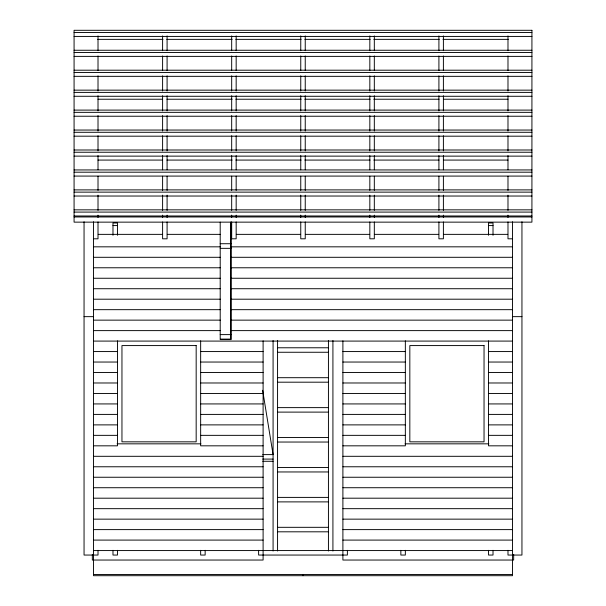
<?xml version="1.0" encoding="UTF-8"?>
<svg xmlns="http://www.w3.org/2000/svg" width="606" height="606" viewBox="0 0 606 606"><rect width="100%" height="100%" fill="white"/><g stroke="black" fill="none" stroke-linecap="round" stroke-linejoin="round"><path stroke-width="0.91" d="M74.076 32.542L531.924 32.542M74.076 36.428L531.924 36.428M97.725 39.367L162.999 39.367M166.779 39.367L232.143 39.352M235.84 39.367L301.114 39.352M304.886 39.352L370.16 39.367M373.857 39.352L439.221 39.367M443.001 39.367L508.275 39.367M74.076 50.253L531.924 50.253M74.076 52.495L531.924 52.495M74.076 56.381L531.924 56.381M74.076 70.198L531.924 70.198M74.076 72.447L531.924 72.447M74.076 76.333L531.924 76.333M74.076 90.15L531.924 90.15M74.076 92.392L531.924 92.392M74.076 96.278L531.924 96.278M97.998 99.232L162.241 99.232M166.961 99.232L232.143 99.232M235.923 99.232L301.114 99.232M304.886 99.232L370.077 99.232M373.857 99.232L439.039 99.232M443.759 99.232L508.002 99.232M74.076 110.103L531.924 110.103M74.076 112.345L531.924 112.345M74.076 116.231L531.924 116.231M74.076 130.048L531.924 130.048M74.076 132.29L531.924 132.29M74.076 136.183L531.924 136.183M74.076 150L531.924 150M74.076 152.242L531.924 152.242M74.076 156.128L531.924 156.128M97.998 160.075L162.241 160.075M166.961 160.075L232.143 160.075M235.923 160.075L301.114 160.075M304.886 160.075L370.077 160.075M373.857 160.075L439.039 160.075M443.759 160.075L508.002 160.075M74.076 169.945L531.924 169.945M74.076 172.195L531.924 172.195M74.076 176.081L531.924 176.081M74.076 189.898L531.924 189.898M74.076 192.14L531.924 192.14M74.076 196.033L531.924 196.033M74.076 209.85L531.924 209.85M74.076 212.092L531.924 212.092M74.076 215.978L531.924 215.978M74.076 216.971L531.924 216.971M112.981 225.576L117.466 225.576M488.534 225.576L493.019 225.576M98.255 234.363L162.567 234.363M167.294 234.363L220.251 234.363M236.325 234.363L300.637 234.363M305.363 234.363L369.675 234.363M374.402 234.363L438.706 234.363M443.433 234.363L507.745 234.363M93.529 238.809L98.013 238.809L98.013 221.963M512.471 238.809L507.987 238.809L507.987 221.963M220.205 243.726L231.181 243.726M93.529 246.831L220.251 246.831M230.651 246.831L512.471 246.831M220.205 248.346L231.181 248.346M93.529 257.3L220.251 257.3M230.651 257.3L512.471 257.3M93.529 267.776L220.251 267.776M230.651 267.776L512.471 267.776M93.529 278.252L220.251 278.252M230.651 278.252L512.471 278.252M93.529 288.721L220.251 288.721M230.651 288.721L512.471 288.721M93.529 299.197L220.251 299.197M230.651 299.197L512.471 299.197M93.529 309.674L220.251 309.674M230.651 309.674L512.471 309.674M84.052 316.65L93.529 316.65M512.471 316.65L521.948 316.65M93.529 320.142L220.251 320.142M230.651 320.142L512.471 320.142M93.529 330.618L220.251 330.618M230.651 330.618L512.471 330.618M220.205 334.61L231.181 334.61M220.705 339.095L230.681 339.095L230.681 222.144M93.529 341.087L512.471 341.087M277.563 347.776L328.437 347.776M93.529 351.563L117.466 351.563M200.654 351.563L263.102 351.563M342.898 351.563L405.346 351.563M488.534 351.563L512.471 351.563M277.563 352.26L328.437 352.26M93.529 362.04L117.466 362.04M200.654 362.04L263.102 362.04M342.898 362.04L405.346 362.04M488.534 362.04L512.471 362.04M93.529 372.508L117.466 372.508M200.654 372.508L263.102 372.508M342.898 372.508L405.346 372.508M488.534 372.508L512.471 372.508M277.563 377.697L328.437 377.697M277.563 382.189L328.437 382.189M93.529 382.984L117.466 382.984M200.654 382.984L263.102 382.984M342.898 382.984L405.346 382.984M488.534 382.984L512.471 382.984M93.529 393.461L117.466 393.461M200.654 393.461L263.102 393.461M342.898 393.461L405.346 393.461M488.534 393.461L512.471 393.461M93.529 403.929L117.466 403.929M200.654 403.929L263.102 403.929M342.898 403.929L405.346 403.929M488.534 403.929L512.471 403.929M277.563 407.626L328.437 407.626M277.563 412.11L328.437 412.11M93.529 414.406L117.466 414.406M200.654 414.406L263.102 414.406M342.898 414.406L405.346 414.406M488.534 414.406L512.471 414.406M93.529 424.882L117.466 424.882M200.654 424.882L263.102 424.882M342.898 424.882L405.346 424.882M488.534 424.882L512.471 424.882M93.529 435.35L117.466 435.35M200.654 435.35L263.102 435.35M342.898 435.35L405.346 435.35M488.534 435.35L512.471 435.35M277.563 437.547L328.437 437.547M277.563 442.039L328.437 442.039M117.079 443.834L200.927 443.834M405.073 443.834L488.921 443.834M93.529 445.827L117.466 445.827L117.466 340.845M263.102 445.827L200.654 445.827L200.654 340.845M342.898 445.827L405.346 445.827L405.346 340.845M512.471 445.827L488.534 445.827L488.534 340.845M262.754 454.606L273.079 454.606L262.64 390.272M93.529 456.303L263.102 456.303M342.898 456.303L512.471 456.303M262.754 459.09L273.079 459.09M262.754 461.287L273.079 461.287M93.529 466.772L263.102 466.772M342.898 466.772L512.471 466.772M277.563 467.476L328.437 467.476M277.563 471.96L328.437 471.96M93.529 477.248L263.102 477.248M342.898 477.248L512.471 477.248M93.529 487.724L263.102 487.724M342.898 487.724L512.471 487.724M277.563 497.397L328.437 497.397M93.529 498.193L263.102 498.193M342.898 498.193L512.471 498.193M277.563 501.889L328.437 501.889M93.529 508.669L263.102 508.669M342.898 508.669L512.471 508.669M93.529 519.145L263.102 519.145M342.898 519.145L512.471 519.145M277.563 527.318L328.437 527.318M93.529 529.614L263.102 529.614M342.898 529.614L512.471 529.614M277.563 531.81L328.437 531.81M93.529 540.09L263.102 540.09M342.898 540.09L512.471 540.09M93.529 550.566L512.471 550.566M93.529 574.503L512.471 574.503M521.948 221.773L521.948 555.051L507.987 555.051L507.987 550.324M513.668 554.376L513.668 560.042L342.898 560.042L342.898 340.845M512.471 221.773L512.471 575.7L93.529 575.7L93.529 221.773M507.987 35.913L507.987 50.707M507.987 55.964L507.987 70.554M507.987 75.848L507.987 90.998M507.987 95.733L507.987 110.883M507.987 115.617L507.987 131.04M507.987 135.759L507.987 150.879M507.987 155.606L507.987 169.778M507.987 176.21L507.987 190.413M507.987 195.147L507.987 210.418M507.987 215.145L507.987 217.531M493.019 235.28L493.019 222.985L488.534 222.985L488.534 235.28M493.019 550.324L493.019 555.051L488.534 555.051L488.534 550.324M443.395 35.913L443.395 50.707M443.395 55.964L443.395 70.554M443.395 75.848L443.395 90.998M443.395 95.733L443.395 110.883M443.395 115.617L443.395 131.04M443.395 135.759L443.395 150.879M443.395 155.606L443.395 169.778M443.395 176.21L443.395 190.413M443.395 195.147L443.395 210.418M443.395 215.145L443.395 217.531M443.395 221.963L443.395 238.809L438.911 238.809L438.911 221.963M438.911 35.913L438.911 50.707M438.911 55.964L438.911 70.554M438.911 75.848L438.911 90.998M438.911 95.733L438.911 110.883M438.911 115.617L438.911 131.04M438.911 135.759L438.911 150.879M438.911 155.606L438.911 169.778M438.911 176.21L438.911 190.413M438.911 195.147L438.911 210.418M438.911 215.145L438.911 217.531M405.346 550.324L405.346 555.051L400.854 555.051L400.854 550.324M374.319 35.913L374.319 50.707M374.319 55.964L374.319 70.554M374.319 75.848L374.319 90.998M374.319 95.733L374.319 110.883M374.319 115.617L374.319 131.04M374.319 135.759L374.319 150.879M374.319 155.606L374.319 169.778M374.319 176.21L374.319 190.413M374.319 195.147L374.319 210.418M374.319 215.145L374.319 217.531M374.319 221.963L374.319 238.809L369.834 238.809L369.834 221.963M369.834 35.913L369.834 50.707M369.834 55.964L369.834 70.554M369.834 75.848L369.834 90.998M369.834 95.733L369.834 110.883M369.834 115.617L369.834 131.04M369.834 135.759L369.834 150.879M369.834 155.606L369.834 169.778M369.834 176.21L369.834 190.413M369.834 195.147L369.834 210.418M369.834 215.145L369.834 217.531M347.389 550.324L347.389 555.051L258.61 555.051L258.61 550.324M332.921 340.504L332.921 551.021M328.437 340.504L328.437 551.021M305.242 35.913L305.242 50.707M305.242 55.964L305.242 70.554M305.242 75.848L305.242 90.998M305.242 95.733L305.242 110.883M305.242 115.617L305.242 131.04M305.242 135.759L305.242 150.879M305.242 155.606L305.242 169.778M305.242 176.21L305.242 190.413M305.242 195.147L305.242 210.418M305.242 215.145L305.242 217.531M305.242 221.963L305.242 238.809L300.758 238.809L300.758 221.963M303 574.503L303 575.7M300.758 35.913L300.758 50.707M300.758 55.964L300.758 70.554M300.758 75.848L300.758 90.998M300.758 95.733L300.758 110.883M300.758 115.617L300.758 131.04M300.758 135.759L300.758 150.879M300.758 155.606L300.758 169.778M300.758 176.21L300.758 190.413M300.758 195.147L300.758 210.418M300.758 215.145L300.758 217.531M277.563 340.504L277.563 551.021M273.079 340.504L273.079 551.021M263.102 340.845L263.102 560.042L92.332 560.042L92.332 554.376M236.166 35.913L236.166 50.707M236.166 55.964L236.166 70.554M236.166 75.848L236.166 90.998M236.166 95.733L236.166 110.883M236.166 115.617L236.166 131.04M236.166 135.759L236.166 150.879M236.166 155.606L236.166 169.778M236.166 176.21L236.166 190.413M236.166 195.147L236.166 210.418M236.166 215.145L236.166 217.531M236.166 221.963L236.166 238.809L231.681 238.809L231.681 221.963M231.681 35.913L231.681 50.707M231.681 55.964L231.681 70.554M231.681 75.848L231.681 90.998M231.681 95.733L231.681 110.883M231.681 115.617L231.681 131.04M231.681 135.759L231.681 150.879M231.681 155.606L231.681 169.778M231.681 176.21L231.681 190.413M231.681 195.147L231.681 210.418M231.681 215.145L231.681 217.531M231.181 222.144L231.181 339.595L220.205 339.595L220.205 222.144M205.146 550.324L205.146 555.051L200.654 555.051L200.654 550.324M167.089 35.913L167.089 50.707M167.089 55.964L167.089 70.554M167.089 75.848L167.089 90.998M167.089 95.733L167.089 110.883M167.089 115.617L167.089 131.04M167.089 135.759L167.089 150.879M167.089 155.606L167.089 169.778M167.089 176.21L167.089 190.413M167.089 195.147L167.089 210.418M167.089 215.145L167.089 217.531M167.089 221.963L167.089 238.809L162.605 238.809L162.605 221.963M162.605 35.913L162.605 50.707M162.605 55.964L162.605 70.554M162.605 75.848L162.605 90.998M162.605 95.733L162.605 110.883M162.605 115.617L162.605 131.04M162.605 135.759L162.605 150.879M162.605 155.606L162.605 169.778M162.605 176.21L162.605 190.413M162.605 195.147L162.605 210.418M162.605 215.145L162.605 217.531M117.466 235.28L117.466 222.985L112.981 222.985L112.981 235.28M117.466 550.324L117.466 555.051L112.981 555.051L112.981 550.324M98.013 35.913L98.013 50.707M98.013 55.964L98.013 70.554M98.013 75.848L98.013 90.998M98.013 95.733L98.013 110.883M98.013 115.617L98.013 131.04M98.013 135.759L98.013 150.879M98.013 155.606L98.013 169.778M98.013 176.21L98.013 190.413M98.013 195.147L98.013 210.418M98.013 215.145L98.013 217.531M98.013 550.324L98.013 555.051L84.052 555.051L84.052 221.773M531.924 30.3L74.076 30.3L74.076 222.144L531.924 222.144L531.924 30.3M196.17 345.579L121.957 345.579L121.957 441.835L196.17 441.835L196.17 345.579M484.042 345.579L409.83 345.579L409.83 441.835L484.042 441.835L484.042 345.579"/></g></svg>
